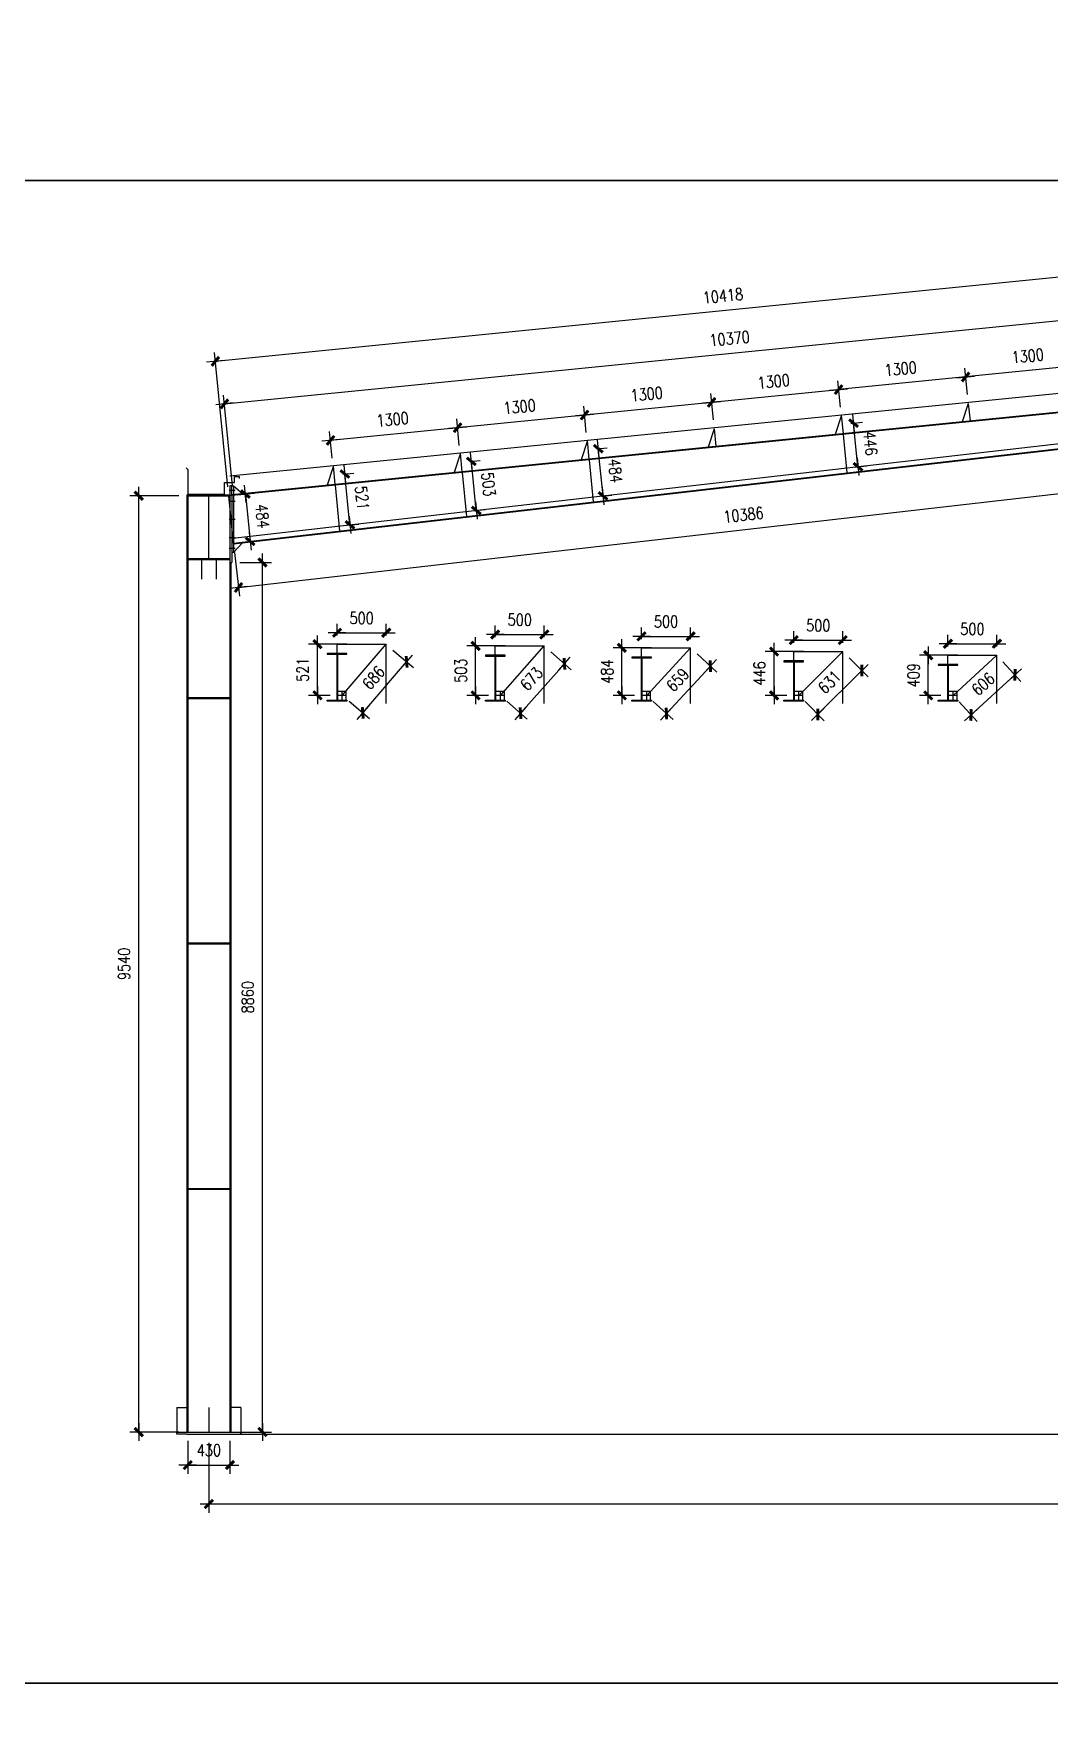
# Model space of a CAD drawing. Header units: millimetres. Extents: x 2287919 to 2522484, y -1845182 to -1736911.
# Drawn here: x 2340289 to 2350634, y -1814860 to -1797756 of the extents above; entities that cross this region are included whole.
import ezdxf

# ---------------------------------------------------------------- set-up
doc = ezdxf.new("R2010")
doc.units = ezdxf.units.MM
doc.header["$LTSCALE"] = 1000
doc.header["$PDMODE"] = 34
doc.styles.add('DIM_FONT', font='simplex.shx', dxfattribs={"width": 0.8, "bigfont": 'hztxt.shx'})
doc.dimstyles.new('WGH(1)', dxfattribs={"dimscale": 1.2, "dimtxt": 100, "dimasz": 0.5, "dimexe": 75, "dimexo": 75, "dimgap": 75, "dimtad": 1, "dimdec": 0, "dimzin": 0, "dimdsep": 46, "dimtxsty": 'DIM_FONT', "dimblk1": '_DIMX', "dimblk2": '_DIMX', "dimsah": 1, "dimcen": 0.09, "dimclrd": 3, "dimclre": 3, "dimclrt": 7, "dimadec": 0, "dimazin": 0, "dimtfac": 1, "dimtdec": 0, "dimtix": 1, "dimtmove": 2, "dimatfit": 3, "dimldrblk": '_DIMX', "dimfxl": 1, "dimtolj": 1, "dimtzin": 0, "dimarcsym": 0})

# ---------------------------------------------------------------- blocks, each defined once
blk = doc.blocks.new('_DIMX')
blk.add_line((-150, 0), (150, 0))
at = {"const_width": 50}
blk.add_lwpolyline([(-70, -70), (70, 70)], dxfattribs=at)
blk = doc.blocks.new('*D145')
at = {"color": 3, "lineweight": -2}
for p, q in [((2342074, -1812114), (2342074, -1812827)), ((2363024, -1812114), (2363024, -1812827)), ((2363023, -1812737), (2342075, -1812737))]:
    blk.add_line(p, q, dxfattribs=at)
at = {"layer": 'Defpoints', "color": 0}
for p in [(2342074, -1812024), (2363024, -1812024), (2342074, -1812737)]:
    blk.add_point(p, dxfattribs=at)
at = {"color": 3, "lineweight": -2, "xscale": 0.6, "yscale": 0.6, "zscale": 0.6, "rotation": 180}
blk.add_blockref('_DIMX', (2342074, -1812737), dxfattribs=at)
at = {"color": 3, "lineweight": -2, "xscale": 0.6, "yscale": 0.6, "zscale": 0.6}
blk.add_blockref('_DIMX', (2363024, -1812737), dxfattribs=at)
at = {"color": 7, "insert": (2352549, -1812587), "char_height": 120, "attachment_point": 5, "style": 'DIM_FONT'}
blk.add_mtext('\\A1;20950', dxfattribs=at)
blk = doc.blocks.new('*D147')
at = {"color": 3, "lineweight": -2}
for p, q in [((2351092, -1801305), (2351065, -1801035)), ((2349799, -1801434), (2349772, -1801165)), ((2351074, -1801125), (2349781, -1801254))]:
    blk.add_line(p, q, dxfattribs=at)
at = {"layer": 'Defpoints', "color": 0}
for p in [(2349781, -1801254), (2351101, -1801394), (2349808, -1801523)]:
    blk.add_point(p, dxfattribs=at)
at = {"color": 3, "lineweight": -2, "xscale": 0.6, "yscale": 0.6, "zscale": 0.6}
for p, rotation in [((2351074, -1801125), 5.703750064974962), ((2349781, -1801254), 185.7037500649749)]:
    blk.add_blockref('_DIMX', p, dxfattribs=dict(at, rotation=rotation))
at = {"color": 7, "insert": (2350413, -1801040), "char_height": 120, "attachment_point": 5, "rotation": 5.7038, "style": 'DIM_FONT'}
blk.add_mtext('\\A1;1300', dxfattribs=at)
blk = doc.blocks.new('*D148')
at = {"color": 3, "lineweight": -2}
for p, q in [((2348505, -1801563), (2348478, -1801294)), ((2349780, -1801254), (2348488, -1801383)), ((2349799, -1801434), (2349772, -1801165))]:
    blk.add_line(p, q, dxfattribs=at)
at = {"layer": 'Defpoints', "color": 0}
for p in [(2348487, -1801383), (2349808, -1801523), (2348514, -1801652)]:
    blk.add_point(p, dxfattribs=at)
at = {"color": 3, "lineweight": -2, "xscale": 0.6, "yscale": 0.6, "zscale": 0.6}
for p, rotation in [((2349781, -1801254), 5.703750064974962), ((2348487, -1801383), 185.7037500649749)]:
    blk.add_blockref('_DIMX', p, dxfattribs=dict(at, rotation=rotation))
at = {"color": 7, "insert": (2349119, -1801170), "char_height": 120, "attachment_point": 5, "rotation": 5.7038, "style": 'DIM_FONT'}
blk.add_mtext('\\A1;1300', dxfattribs=at)
blk = doc.blocks.new('*D149')
at = {"color": 3, "lineweight": -2}
for p, q in [((2348505, -1801563), (2348478, -1801294)), ((2347212, -1801692), (2347185, -1801423)), ((2348487, -1801384), (2347194, -1801513))]:
    blk.add_line(p, q, dxfattribs=at)
at = {"layer": 'Defpoints', "color": 0}
for p in [(2347194, -1801513), (2347221, -1801782), (2348514, -1801652)]:
    blk.add_point(p, dxfattribs=at)
at = {"color": 3, "lineweight": -2, "xscale": 0.6, "yscale": 0.6, "zscale": 0.6}
for p, rotation in [((2347194, -1801513), 185.7037500649749), ((2348487, -1801383), 5.703750064974962)]:
    blk.add_blockref('_DIMX', p, dxfattribs=dict(at, rotation=rotation))
at = {"color": 7, "insert": (2347826, -1801299), "char_height": 120, "attachment_point": 5, "rotation": 5.7038, "style": 'DIM_FONT'}
blk.add_mtext('\\A1;1300', dxfattribs=at)
blk = doc.blocks.new('*D150')
at = {"color": 3, "lineweight": -2}
for p, q in [((2347212, -1801692), (2347185, -1801423)), ((2345918, -1801821), (2345891, -1801552)), ((2347193, -1801513), (2345901, -1801642))]:
    blk.add_line(p, q, dxfattribs=at)
at = {"layer": 'Defpoints', "color": 0}
for p in [(2345900, -1801642), (2347221, -1801782), (2345927, -1801911)]:
    blk.add_point(p, dxfattribs=at)
at = {"color": 3, "lineweight": -2, "xscale": 0.6, "yscale": 0.6, "zscale": 0.6}
for p, rotation in [((2347194, -1801513), 5.703750064974962), ((2345900, -1801642), 185.7037500649749)]:
    blk.add_blockref('_DIMX', p, dxfattribs=dict(at, rotation=rotation))
at = {"color": 7, "insert": (2346532, -1801428), "char_height": 120, "attachment_point": 5, "rotation": 5.7038, "style": 'DIM_FONT'}
blk.add_mtext('\\A1;1300', dxfattribs=at)
blk = doc.blocks.new('*D151')
at = {"color": 3, "lineweight": -2}
for p, q in [((2345918, -1801821), (2345891, -1801552)), ((2344624, -1801951), (2344598, -1801681)), ((2345900, -1801642), (2344607, -1801771))]:
    blk.add_line(p, q, dxfattribs=at)
at = {"layer": 'Defpoints', "color": 0}
for p in [(2344607, -1801771), (2345927, -1801911), (2344633, -1802040)]:
    blk.add_point(p, dxfattribs=at)
at = {"color": 3, "lineweight": -2, "xscale": 0.6, "yscale": 0.6, "zscale": 0.6}
for p, rotation in [((2345900, -1801642), 5.703750064974962), ((2344607, -1801771), 185.7037500649749)]:
    blk.add_blockref('_DIMX', p, dxfattribs=dict(at, rotation=rotation))
at = {"color": 7, "insert": (2345238, -1801557), "char_height": 120, "attachment_point": 5, "rotation": 5.7038, "style": 'DIM_FONT'}
blk.add_mtext('\\A1;1300', dxfattribs=at)
blk = doc.blocks.new('*D152')
at = {"color": 3, "lineweight": -2}
for p, q in [((2344606, -1801771), (2343314, -1801900)), ((2344624, -1801951), (2344598, -1801681)), ((2343331, -1802080), (2343304, -1801811))]:
    blk.add_line(p, q, dxfattribs=at)
at = {"layer": 'Defpoints', "color": 0}
for p in [(2343313, -1801900), (2344633, -1802040), (2343340, -1802169)]:
    blk.add_point(p, dxfattribs=at)
at = {"color": 3, "lineweight": -2, "xscale": 0.6, "yscale": 0.6, "zscale": 0.6}
for p, rotation in [((2344607, -1801771), 5.703750064974962), ((2343313, -1801900), 185.7037500649749)]:
    blk.add_blockref('_DIMX', p, dxfattribs=dict(at, rotation=rotation))
at = {"color": 7, "insert": (2343945, -1801686), "char_height": 120, "attachment_point": 5, "rotation": 5.7038, "style": 'DIM_FONT'}
blk.add_mtext('\\A1;1300', dxfattribs=at)
blk = doc.blocks.new('*D254')
at = {"color": 1, "lineweight": -2}
for p, q in [((2342389, -1803144), (2342710, -1803144)), ((2342620, -1812004), (2342620, -1803145)), ((2342389, -1812004), (2342710, -1812004))]:
    blk.add_line(p, q, dxfattribs=at)
at = {"layer": 'Defpoints', "color": 0}
for p in [(2342299, -1803144), (2342620, -1803144), (2342299, -1812004)]:
    blk.add_point(p, dxfattribs=at)
at = {"color": 1, "lineweight": -2, "xscale": 0.6, "yscale": 0.6, "zscale": 0.6}
for p, rotation in [((2342620, -1803144), 90), ((2342620, -1812004), 270)]:
    blk.add_blockref('_DIMX', p, dxfattribs=dict(at, rotation=rotation))
at = {"color": 7, "insert": (2342470, -1807574), "char_height": 120, "attachment_point": 5, "rotation": 90, "style": 'DIM_FONT'}
blk.add_mtext('\\A1;8860', dxfattribs=at)
blk = doc.blocks.new('*D255')
at = {"color": 1, "lineweight": -2}
for p, q in [((2352506, -1800060), (2342141, -1801095)), ((2352635, -1801339), (2352498, -1799970)), ((2342268, -1802375), (2342131, -1801006))]:
    blk.add_line(p, q, dxfattribs=at)
at = {"layer": 'Defpoints', "color": 0}
for p in [(2342140, -1801095), (2352643, -1801429), (2342277, -1802464)]:
    blk.add_point(p, dxfattribs=at)
at = {"color": 1, "lineweight": -2, "xscale": 0.6, "yscale": 0.6, "zscale": 0.6}
for p, rotation in [((2352507, -1800060), 5.703750052851539), ((2342140, -1801095), 185.7037500528515)]:
    blk.add_blockref('_DIMX', p, dxfattribs=dict(at, rotation=rotation))
at = {"color": 7, "insert": (2347309, -1800428), "char_height": 120, "attachment_point": 5, "rotation": 5.7038, "style": 'DIM_FONT'}
blk.add_mtext('\\A1;10418', dxfattribs=at)
blk = doc.blocks.new('*D256')
at = {"color": 1, "lineweight": -2}
for p, q in [((2352635, -1801331), (2352542, -1800408)), ((2342233, -1801528), (2352551, -1800497)), ((2342316, -1802362), (2342224, -1801438))]:
    blk.add_line(p, q, dxfattribs=at)
at = {"layer": 'Defpoints', "color": 0}
for p in [(2352551, -1800497), (2352643, -1801421), (2342325, -1802452)]:
    blk.add_point(p, dxfattribs=at)
at = {"color": 1, "lineweight": -2, "xscale": 0.6, "yscale": 0.6, "zscale": 0.6}
for p, rotation in [((2352551, -1800497), 5.703750052841056), ((2342233, -1801528), 185.703750052841)]:
    blk.add_blockref('_DIMX', p, dxfattribs=dict(at, rotation=rotation))
at = {"color": 7, "insert": (2347377, -1800863), "char_height": 120, "attachment_point": 5, "rotation": 5.7038, "style": 'DIM_FONT'}
blk.add_mtext('\\A1;10370', dxfattribs=at)
blk = doc.blocks.new('*D257')
at = {"color": 1, "lineweight": -2}
for p, q in [((2352654, -1801862), (2352705, -1802307)), ((2342377, -1803399), (2352694, -1802218)), ((2342335, -1803043), (2342386, -1803488))]:
    blk.add_line(p, q, dxfattribs=at)
at = {"layer": 'Defpoints', "color": 0}
for p in [(2352643, -1801773), (2352694, -1802218), (2342325, -1802954)]:
    blk.add_point(p, dxfattribs=at)
at = {"color": 1, "lineweight": -2, "xscale": 0.6, "yscale": 0.6, "zscale": 0.6}
for p, rotation in [((2352694, -1802218), 6.531281720884566), ((2342376, -1803399), 186.5312817208846)]:
    blk.add_blockref('_DIMX', p, dxfattribs=dict(at, rotation=rotation))
at = {"color": 7, "insert": (2347518, -1802659), "char_height": 120, "attachment_point": 5, "rotation": 6.5313, "style": 'DIM_FONT'}
blk.add_mtext('\\A1;10386', dxfattribs=at)
blk = doc.blocks.new('*D300')
at = {"color": 1, "lineweight": -2}
for p, q in [((2342366, -1802455), (2342536, -1802439)), ((2342446, -1802448), (2342494, -1802928)), ((2342415, -1802937), (2342584, -1802920))]:
    blk.add_line(p, q, dxfattribs=at)
at = {"layer": 'Defpoints', "color": 0}
for p in [(2342277, -1802464), (2342325, -1802946), (2342494, -1802929)]:
    blk.add_point(p, dxfattribs=at)
at = {"color": 1, "lineweight": -2, "xscale": 0.6, "yscale": 0.6, "zscale": 0.6}
for p, rotation in [((2342446, -1802447), 95.70375005285285), ((2342494, -1802929), 275.7037500528529)]:
    blk.add_blockref('_DIMX', p, dxfattribs=dict(at, rotation=rotation))
at = {"color": 7, "insert": (2342620, -1802673), "char_height": 120, "attachment_point": 5, "rotation": 275.7038, "style": 'DIM_FONT'}
blk.add_mtext('\\A1;484', dxfattribs=at)
blk = doc.blocks.new('*D316')
at = {"color": 1, "lineweight": -2}
for p, q in [((2341859, -1812094), (2341859, -1812430)), ((2342289, -1812094), (2342289, -1812430)), ((2341860, -1812340), (2342288, -1812340))]:
    blk.add_line(p, q, dxfattribs=at)
at = {"layer": 'Defpoints', "color": 0}
for p in [(2341859, -1812004), (2342289, -1812004), (2342289, -1812340)]:
    blk.add_point(p, dxfattribs=at)
at = {"color": 1, "lineweight": -2, "xscale": 0.6, "yscale": 0.6, "zscale": 0.6, "rotation": 180}
blk.add_blockref('_DIMX', (2341859, -1812340), dxfattribs=at)
at = {"color": 1, "lineweight": -2, "xscale": 0.6, "yscale": 0.6, "zscale": 0.6}
blk.add_blockref('_DIMX', (2342289, -1812340), dxfattribs=at)
at = {"color": 7, "insert": (2342074, -1812190), "char_height": 120, "attachment_point": 5, "style": 'DIM_FONT'}
blk.add_mtext('\\A1;430', dxfattribs=at)
blk = doc.blocks.new('*D489')
at = {"color": 3, "lineweight": -2}
for p, q in [((2343438, -1802245), (2343549, -1802234)), ((2343511, -1802761), (2343459, -1802243)), ((2343490, -1802764), (2343601, -1802753))]:
    blk.add_line(p, q, dxfattribs=at)
at = {"layer": 'Defpoints', "color": 0}
for p in [(2343348, -1802254), (2343459, -1802243), (2343400, -1802773)]:
    blk.add_point(p, dxfattribs=at)
at = {"color": 3, "lineweight": -2, "xscale": 0.6, "yscale": 0.6, "zscale": 0.6}
for p, rotation in [((2343459, -1802243), 95.70375005266965), ((2343511, -1802761), 275.7037500526696)]:
    blk.add_blockref('_DIMX', p, dxfattribs=dict(at, rotation=rotation))
at = {"color": 7, "insert": (2343634, -1802487), "char_height": 120, "attachment_point": 5, "rotation": 275.7038, "style": 'DIM_FONT'}
blk.add_mtext('\\A1;521', dxfattribs=at)
blk = doc.blocks.new('*D490')
at = {"color": 3, "lineweight": -2}
for p, q in [((2344731, -1802116), (2344837, -1802105)), ((2344797, -1802614), (2344747, -1802115)), ((2344781, -1802616), (2344887, -1802605))]:
    blk.add_line(p, q, dxfattribs=at)
at = {"layer": 'Defpoints', "color": 0}
for p in [(2344642, -1802125), (2344747, -1802114), (2344692, -1802625)]:
    blk.add_point(p, dxfattribs=at)
at = {"color": 3, "lineweight": -2, "xscale": 0.6, "yscale": 0.6, "zscale": 0.6}
for p, rotation in [((2344747, -1802114), 95.70375005308394), ((2344797, -1802614), 275.7037500530839)]:
    blk.add_blockref('_DIMX', p, dxfattribs=dict(at, rotation=rotation))
at = {"color": 7, "insert": (2344922, -1802349), "char_height": 120, "attachment_point": 5, "rotation": 275.7038, "style": 'DIM_FONT'}
blk.add_mtext('\\A1;503', dxfattribs=at)
blk = doc.blocks.new('*D491')
at = {"color": 3, "lineweight": -2}
for p, q in [((2346025, -1801987), (2346129, -1801976)), ((2346088, -1802466), (2346040, -1801986)), ((2346073, -1802468), (2346177, -1802457))]:
    blk.add_line(p, q, dxfattribs=at)
at = {"layer": 'Defpoints', "color": 0}
for p in [(2345935, -1801995), (2346040, -1801985), (2345984, -1802477)]:
    blk.add_point(p, dxfattribs=at)
at = {"color": 3, "lineweight": -2, "xscale": 0.6, "yscale": 0.6, "zscale": 0.6}
for p, rotation in [((2346040, -1801985), 95.70375005291575), ((2346088, -1802466), 275.7037500529157)]:
    blk.add_blockref('_DIMX', p, dxfattribs=dict(at, rotation=rotation))
at = {"color": 7, "insert": (2346213, -1802211), "char_height": 120, "attachment_point": 5, "rotation": 275.7038, "style": 'DIM_FONT'}
blk.add_mtext('\\A1;484', dxfattribs=at)
blk = doc.blocks.new('*D492')
at = {"color": 3, "lineweight": -2}
for p, q in [((2348612, -1801728), (2348729, -1801716)), ((2348684, -1802169), (2348640, -1801726)), ((2348656, -1802172), (2348773, -1802160))]:
    blk.add_line(p, q, dxfattribs=at)
at = {"layer": 'Defpoints', "color": 0}
for p in [(2348523, -1801737), (2348640, -1801725), (2348567, -1802181)]:
    blk.add_point(p, dxfattribs=at)
at = {"color": 3, "lineweight": -2, "xscale": 0.6, "yscale": 0.6, "zscale": 0.6}
for p, rotation in [((2348640, -1801725), 95.70375005290272), ((2348684, -1802169), 275.7037500529027)]:
    blk.add_blockref('_DIMX', p, dxfattribs=dict(at, rotation=rotation))
at = {"color": 7, "insert": (2348811, -1801932), "char_height": 120, "attachment_point": 5, "rotation": 275.7038, "style": 'DIM_FONT'}
blk.add_mtext('\\A1;446', dxfattribs=at)
blk = doc.blocks.new('*D520')
at = {"color": 1, "lineweight": -2}
for p, q in [((2341769, -1802464), (2341270, -1802464)), ((2341360, -1812004), (2341360, -1802465)), ((2341769, -1812004), (2341270, -1812004))]:
    blk.add_line(p, q, dxfattribs=at)
at = {"layer": 'Defpoints', "color": 0}
for p in [(2341360, -1802464), (2341859, -1802464), (2341859, -1812004)]:
    blk.add_point(p, dxfattribs=at)
at = {"color": 1, "lineweight": -2, "xscale": 0.6, "yscale": 0.6, "zscale": 0.6}
for p, rotation in [((2341360, -1802464), 90), ((2341360, -1812004), 270)]:
    blk.add_blockref('_DIMX', p, dxfattribs=dict(at, rotation=rotation))
at = {"color": 7, "insert": (2341210, -1807234), "char_height": 120, "attachment_point": 5, "rotation": 90, "style": 'DIM_FONT'}
blk.add_mtext('\\A1;9540', dxfattribs=at)
blk = doc.blocks.new('*D1624')
at = {"color": 3, "lineweight": -2}
for p, q in [((2343380, -1803887), (2343380, -1803770)), ((2343380.6, -1803860), (2343879.4, -1803860)), ((2343880, -1803887), (2343880, -1803770))]:
    blk.add_line(p, q, dxfattribs=at)
at = {"layer": 'Defpoints', "color": 0}
for p in [(2343880, -1803860), (2343380, -1803977), (2343880, -1803977)]:
    blk.add_point(p, dxfattribs=at)
at = {"color": 3, "lineweight": -2, "xscale": 0.6, "yscale": 0.6, "zscale": 0.6, "rotation": 180}
blk.add_blockref('_DIMX', (2343380, -1803860), dxfattribs=at)
at = {"color": 3, "lineweight": -2, "xscale": 0.6, "yscale": 0.6, "zscale": 0.6}
blk.add_blockref('_DIMX', (2343880, -1803860), dxfattribs=at)
at = {"color": 7, "insert": (2343630, -1803710), "char_height": 120, "attachment_point": 5, "style": 'DIM_FONT'}
blk.add_mtext('\\A1;500', dxfattribs=at)
blk = doc.blocks.new('*D1625')
at = {"color": 3, "lineweight": -2}
for p, q in [((2343310, -1803977), (2343090, -1803977)), ((2343180, -1804497.4), (2343180, -1803977.6)), ((2343310, -1804498), (2343090, -1804498))]:
    blk.add_line(p, q, dxfattribs=at)
at = {"layer": 'Defpoints', "color": 0}
for p in [(2343180, -1803977), (2343400, -1803977), (2343400, -1804498)]:
    blk.add_point(p, dxfattribs=at)
at = {"color": 3, "lineweight": -2, "xscale": 0.6, "yscale": 0.6, "zscale": 0.6}
for p, rotation in [((2343180, -1803977), 90), ((2343180, -1804498), 270)]:
    blk.add_blockref('_DIMX', p, dxfattribs=dict(at, rotation=rotation))
at = {"color": 7, "insert": (2343030, -1804237.5), "char_height": 120, "attachment_point": 5, "rotation": 90, "style": 'DIM_FONT'}
blk.add_mtext('\\A1;521', dxfattribs=at)
blk = doc.blocks.new('*D1626')
at = {"color": 3, "lineweight": -2}
for p, q in [((2343642, -1804676), (2344088, -1804156)), ((2343948, -1804036), (2344157, -1804214)), ((2343501, -1804557), (2343710, -1804735))]:
    blk.add_line(p, q, dxfattribs=at)
at = {"layer": 'Defpoints', "color": 0}
for p in [(2343880, -1803977), (2344088, -1804156), (2343433, -1804498)]:
    blk.add_point(p, dxfattribs=at)
at = {"color": 3, "lineweight": -2, "xscale": 0.6, "yscale": 0.6, "zscale": 0.6}
for p, rotation in [((2344088, -1804156), 49.37154666868399), ((2343641, -1804677), 229.371546668684)]:
    blk.add_blockref('_DIMX', p, dxfattribs=dict(at, rotation=rotation))
at = {"color": 7, "insert": (2343751, -1804319), "char_height": 120, "attachment_point": 5, "rotation": 49.3715, "style": 'DIM_FONT'}
blk.add_mtext('\\A1;686', dxfattribs=at)
blk = doc.blocks.new('*D1627')
at = {"color": 3, "lineweight": -2}
for p, q in [((2344990, -1803905), (2344990, -1803788)), ((2345490, -1803905), (2345490, -1803788)), ((2344990.6, -1803878), (2345489.4, -1803878))]:
    blk.add_line(p, q, dxfattribs=at)
at = {"layer": 'Defpoints', "color": 0}
for p in [(2344990, -1803995), (2345490, -1803878), (2345490, -1803995)]:
    blk.add_point(p, dxfattribs=at)
at = {"color": 3, "lineweight": -2, "xscale": 0.6, "yscale": 0.6, "zscale": 0.6, "rotation": 180}
blk.add_blockref('_DIMX', (2344990, -1803878), dxfattribs=at)
at = {"color": 3, "lineweight": -2, "xscale": 0.6, "yscale": 0.6, "zscale": 0.6}
blk.add_blockref('_DIMX', (2345490, -1803878), dxfattribs=at)
at = {"color": 7, "insert": (2345240, -1803728), "char_height": 120, "attachment_point": 5, "style": 'DIM_FONT'}
blk.add_mtext('\\A1;500', dxfattribs=at)
blk = doc.blocks.new('*D1628')
at = {"color": 3, "lineweight": -2}
for p, q in [((2344920, -1803995), (2344700, -1803995)), ((2344790, -1804497.4), (2344790, -1803995.6)), ((2344920, -1804498), (2344700, -1804498))]:
    blk.add_line(p, q, dxfattribs=at)
at = {"layer": 'Defpoints', "color": 0}
for p in [(2344790, -1803995), (2345010, -1803995), (2345010, -1804498)]:
    blk.add_point(p, dxfattribs=at)
at = {"color": 3, "lineweight": -2, "xscale": 0.6, "yscale": 0.6, "zscale": 0.6}
for p, rotation in [((2344790, -1803995), 90), ((2344790, -1804498), 270)]:
    blk.add_blockref('_DIMX', p, dxfattribs=dict(at, rotation=rotation))
at = {"color": 7, "insert": (2344640, -1804246.5), "char_height": 120, "attachment_point": 5, "rotation": 90, "style": 'DIM_FONT'}
blk.add_mtext('\\A1;503', dxfattribs=at)
blk = doc.blocks.new('*D1629')
at = {"color": 3, "lineweight": -2}
for p, q in [((2345248, -1804680), (2345695, -1804178)), ((2345557, -1804055), (2345762, -1804237)), ((2345110, -1804558), (2345315, -1804740))]:
    blk.add_line(p, q, dxfattribs=at)
at = {"layer": 'Defpoints', "color": 0}
for p in [(2345490, -1803995), (2345695, -1804177), (2345043, -1804498)]:
    blk.add_point(p, dxfattribs=at)
at = {"color": 3, "lineweight": -2, "xscale": 0.6, "yscale": 0.6, "zscale": 0.6}
for p, rotation in [((2345695, -1804177), 48.3735315975557), ((2345248, -1804680), 228.3735315975557)]:
    blk.add_blockref('_DIMX', p, dxfattribs=dict(at, rotation=rotation))
at = {"color": 7, "insert": (2345359, -1804329), "char_height": 120, "attachment_point": 5, "rotation": 48.3735, "style": 'DIM_FONT'}
blk.add_mtext('\\A1;673', dxfattribs=at)
blk = doc.blocks.new('*D1630')
at = {"color": 3, "lineweight": -2}
for p, q in [((2346480, -1803924), (2346480, -1803807)), ((2346980, -1803924), (2346980, -1803807)), ((2346480.6, -1803897), (2346979.4, -1803897))]:
    blk.add_line(p, q, dxfattribs=at)
at = {"layer": 'Defpoints', "color": 0}
for p in [(2346480, -1804014), (2346980, -1803897), (2346980, -1804014)]:
    blk.add_point(p, dxfattribs=at)
at = {"color": 3, "lineweight": -2, "xscale": 0.6, "yscale": 0.6, "zscale": 0.6, "rotation": 180}
blk.add_blockref('_DIMX', (2346480, -1803897), dxfattribs=at)
at = {"color": 3, "lineweight": -2, "xscale": 0.6, "yscale": 0.6, "zscale": 0.6}
blk.add_blockref('_DIMX', (2346980, -1803897), dxfattribs=at)
at = {"color": 7, "insert": (2346730, -1803747), "char_height": 120, "attachment_point": 5, "style": 'DIM_FONT'}
blk.add_mtext('\\A1;500', dxfattribs=at)
blk = doc.blocks.new('*D1631')
at = {"color": 3, "lineweight": -2}
for p, q in [((2346410, -1804014), (2346190, -1804014)), ((2346280, -1804497.4), (2346280, -1804014.6)), ((2346410, -1804498), (2346190, -1804498))]:
    blk.add_line(p, q, dxfattribs=at)
at = {"layer": 'Defpoints', "color": 0}
for p in [(2346280, -1804014), (2346500, -1804014), (2346500, -1804498)]:
    blk.add_point(p, dxfattribs=at)
at = {"color": 3, "lineweight": -2, "xscale": 0.6, "yscale": 0.6, "zscale": 0.6}
for p, rotation in [((2346280, -1804014), 90), ((2346280, -1804498), 270)]:
    blk.add_blockref('_DIMX', p, dxfattribs=dict(at, rotation=rotation))
at = {"color": 7, "insert": (2346130, -1804256), "char_height": 120, "attachment_point": 5, "rotation": 90, "style": 'DIM_FONT'}
blk.add_mtext('\\A1;484', dxfattribs=at)
blk = doc.blocks.new('*D1632')
at = {"color": 3, "lineweight": -2}
for p, q in [((2346735, -1804684), (2347181, -1804200)), ((2347046, -1804075), (2347248, -1804261)), ((2346599, -1804559), (2346801, -1804745))]:
    blk.add_line(p, q, dxfattribs=at)
at = {"layer": 'Defpoints', "color": 0}
for p in [(2346980, -1804014), (2347181, -1804200), (2346533, -1804498)]:
    blk.add_point(p, dxfattribs=at)
at = {"color": 3, "lineweight": -2, "xscale": 0.6, "yscale": 0.6, "zscale": 0.6}
for p, rotation in [((2347181, -1804200), 47.27586335983622), ((2346734, -1804684), 227.2758633598362)]:
    blk.add_blockref('_DIMX', p, dxfattribs=dict(at, rotation=rotation))
at = {"color": 7, "insert": (2346848, -1804340), "char_height": 120, "attachment_point": 5, "rotation": 47.2759, "style": 'DIM_FONT'}
blk.add_mtext('\\A1;659', dxfattribs=at)
blk = doc.blocks.new('*D1633')
at = {"color": 3, "lineweight": -2}
for p, q in [((2348030, -1803962), (2348030, -1803845)), ((2348530, -1803962), (2348530, -1803845)), ((2348030.6, -1803935), (2348529.4, -1803935))]:
    blk.add_line(p, q, dxfattribs=at)
at = {"layer": 'Defpoints', "color": 0}
for p in [(2348530, -1803935), (2348030, -1804052), (2348530, -1804052)]:
    blk.add_point(p, dxfattribs=at)
at = {"color": 3, "lineweight": -2, "xscale": 0.6, "yscale": 0.6, "zscale": 0.6, "rotation": 180}
blk.add_blockref('_DIMX', (2348030, -1803935), dxfattribs=at)
at = {"color": 3, "lineweight": -2, "xscale": 0.6, "yscale": 0.6, "zscale": 0.6}
blk.add_blockref('_DIMX', (2348530, -1803935), dxfattribs=at)
at = {"color": 7, "insert": (2348280, -1803785), "char_height": 120, "attachment_point": 5, "style": 'DIM_FONT'}
blk.add_mtext('\\A1;500', dxfattribs=at)
blk = doc.blocks.new('*D1634')
at = {"color": 3, "lineweight": -2}
for p, q in [((2347960, -1804052), (2347740, -1804052)), ((2347830, -1804497.4), (2347830, -1804052.6)), ((2347960, -1804498), (2347740, -1804498))]:
    blk.add_line(p, q, dxfattribs=at)
at = {"layer": 'Defpoints', "color": 0}
for p in [(2347830, -1804052), (2348050, -1804052), (2348050, -1804498)]:
    blk.add_point(p, dxfattribs=at)
at = {"color": 3, "lineweight": -2, "xscale": 0.6, "yscale": 0.6, "zscale": 0.6}
for p, rotation in [((2347830, -1804052), 90), ((2347830, -1804498), 270)]:
    blk.add_blockref('_DIMX', p, dxfattribs=dict(at, rotation=rotation))
at = {"color": 7, "insert": (2347680, -1804275), "char_height": 120, "attachment_point": 5, "rotation": 90, "style": 'DIM_FONT'}
blk.add_mtext('\\A1;446', dxfattribs=at)
blk = doc.blocks.new('*D1635')
at = {"color": 3, "lineweight": -2}
for p, q in [((2348594, -1804116), (2348787, -1804310)), ((2348277, -1804691), (2348723, -1804246)), ((2348147, -1804562), (2348340, -1804756))]:
    blk.add_line(p, q, dxfattribs=at)
at = {"layer": 'Defpoints', "color": 0}
for p in [(2348530, -1804052), (2348723, -1804246), (2348083, -1804498)]:
    blk.add_point(p, dxfattribs=at)
at = {"color": 3, "lineweight": -2, "xscale": 0.6, "yscale": 0.6, "zscale": 0.6}
for p, rotation in [((2348723, -1804246), 44.93583901952577), ((2348276, -1804692), 224.9358390195258)]:
    blk.add_blockref('_DIMX', p, dxfattribs=dict(at, rotation=rotation))
at = {"color": 7, "insert": (2348394, -1804363), "char_height": 120, "attachment_point": 5, "rotation": 44.9358, "style": 'DIM_FONT'}
blk.add_mtext('\\A1;631', dxfattribs=at)
blk = doc.blocks.new('*D1636')
at = {"color": 3, "lineweight": -2}
for p, q in [((2349600, -1803999), (2349600, -1803882)), ((2349600.6, -1803972), (2350099.4, -1803972)), ((2350100, -1803999), (2350100, -1803882))]:
    blk.add_line(p, q, dxfattribs=at)
at = {"layer": 'Defpoints', "color": 0}
for p in [(2350100, -1803972), (2349600, -1804089), (2350100, -1804089)]:
    blk.add_point(p, dxfattribs=at)
at = {"color": 3, "lineweight": -2, "xscale": 0.6, "yscale": 0.6, "zscale": 0.6, "rotation": 180}
blk.add_blockref('_DIMX', (2349600, -1803972), dxfattribs=at)
at = {"color": 3, "lineweight": -2, "xscale": 0.6, "yscale": 0.6, "zscale": 0.6}
blk.add_blockref('_DIMX', (2350100, -1803972), dxfattribs=at)
at = {"color": 7, "insert": (2349850, -1803822), "char_height": 120, "attachment_point": 5, "style": 'DIM_FONT'}
blk.add_mtext('\\A1;500', dxfattribs=at)
blk = doc.blocks.new('*D1637')
at = {"color": 3, "lineweight": -2}
for p, q in [((2349530, -1804089), (2349310, -1804089)), ((2349400, -1804088.4), (2349400, -1804087.8)), ((2349400, -1804498), (2349400, -1804089)), ((2349530, -1804498), (2349310, -1804498)), ((2349400, -1804498.6), (2349400, -1804499.2))]:
    blk.add_line(p, q, dxfattribs=at)
at = {"layer": 'Defpoints', "color": 0}
for p in [(2349400, -1804089), (2349620, -1804089), (2349620, -1804498)]:
    blk.add_point(p, dxfattribs=at)
at = {"color": 3, "lineweight": -2, "xscale": 0.6, "yscale": 0.6, "zscale": 0.6}
for p, rotation in [((2349400, -1804089), 270), ((2349400, -1804498), 90)]:
    blk.add_blockref('_DIMX', p, dxfattribs=dict(at, rotation=rotation))
at = {"color": 7, "insert": (2349250, -1804293.5), "char_height": 120, "attachment_point": 5, "rotation": 90, "style": 'DIM_FONT'}
blk.add_mtext('\\A1;409', dxfattribs=at)
blk = doc.blocks.new('*D1638')
at = {"color": 3, "lineweight": -2}
for p, q in [((2350161, -1804155), (2350344, -1804356)), ((2349837, -1804698), (2350283, -1804290)), ((2349714, -1804564), (2349897, -1804765))]:
    blk.add_line(p, q, dxfattribs=at)
at = {"layer": 'Defpoints', "color": 0}
for p in [(2350100, -1804089), (2350283, -1804289), (2349653, -1804498)]:
    blk.add_point(p, dxfattribs=at)
at = {"color": 3, "lineweight": -2, "xscale": 0.6, "yscale": 0.6, "zscale": 0.6}
for p, rotation in [((2350283, -1804289), 42.45816462109175), ((2349836, -1804698), 222.4581646210918)]:
    blk.add_blockref('_DIMX', p, dxfattribs=dict(at, rotation=rotation))
at = {"color": 7, "insert": (2349959, -1804383), "char_height": 120, "attachment_point": 5, "rotation": 42.4582, "style": 'DIM_FONT'}
blk.add_mtext('\\A1;606', dxfattribs=at)

msp = doc.modelspace()

# ---------------------------------------------------------------- linework, layer by layer
for p, q in [((2352642.6, -1801230.1), (2342288.1, -1802264.3)), ((2352662.3, -1801427.1), (2342276.9, -1802464.4)), ((2352661.5, -1801419.2), (2342307, -1802453.4)), ((2349807.7, -1801523.3), (2349746, -1801710.4)), ((2349807.7, -1801523.3), (2349825.6, -1801702.4)), ((2342319.3, -1802896.3), (2352670.9, -1801711.2)), ((2342325, -1802946), (2352676.6, -1801760.9)), ((2342325, -1802954.1), (2352661.5, -1801770.6)), ((2347220.6, -1801781.7), (2347158.9, -1801968.8)), ((2347220.6, -1801781.7), (2347238.5, -1801960.8)), ((2348514.1, -1801652.5), (2348452.4, -1801839.6)), ((2348513.1, -1801642.5), (2348532, -1801831.6)), ((2345927, -1801910.9), (2345865.3, -1802098)), ((2345926, -1801900.9), (2345944.9, -1802090)), ((2348532.8, -1801839.6), (2348571.9, -1802230.8)), ((2344633.4, -1802040.1), (2344571.7, -1802227.2)), ((2344632.5, -1802030.1), (2344651.3, -1802219.2)), ((2345945.7, -1802098), (2345988.5, -1802526.6)), ((2343339.9, -1802169.3), (2343278.2, -1802356.4)), ((2343338.9, -1802159.3), (2343357.8, -1802348.4)), ((2344652.1, -1802227.2), (2344696.8, -1802674.5)), ((2341849, -1802454.2), (2341849, -1812004.2)), ((2341849, -1802454.2), (2342289, -1802454.2)), ((2341849, -1802464.2), (2342289, -1802464.2)), ((2341859, -1802464.2), (2341859, -1812004.2)), ((2342074, -1803104.2), (2342074, -1802464.2)), ((2342289, -1802464.2), (2342289, -1812004.2)), ((2342325, -1802364.2), (2342415, -1802442.6)), ((2343358.6, -1802356.4), (2343405.1, -1802822.3)), ((2342325, -1803044.2), (2342415, -1802943.7)), ((2341859, -1803104.2), (2342289, -1803104.2)), ((2341859, -1803114.2), (2342289, -1803114.2)), ((2341999, -1803114.2), (2341999, -1803314.2)), ((2342149, -1803114.2), (2342149, -1803314.2)), ((2342299, -1803144.2), (2342299, -1812004.2)), ((2343480, -1803977), (2343280, -1803977)), ((2343380, -1803977), (2343880, -1803977)), ((2343433, -1804498), (2343880, -1803977)), ((2345090, -1803995), (2344890, -1803995)), ((2344990, -1803995), (2345490, -1803995)), ((2345043, -1804498), (2345490, -1803995)), ((2346580, -1804014), (2346380, -1804014)), ((2346480, -1804014), (2346980, -1804014)), ((2346533, -1804498), (2346980, -1804014)), ((2348130, -1804052), (2347930, -1804052)), ((2348030, -1804052), (2348530, -1804052)), ((2348083, -1804498), (2348530, -1804052)), ((2349700, -1804089), (2349500, -1804089)), ((2349600, -1804089), (2350100, -1804089)), ((2349653, -1804498), (2350100, -1804089)), ((2342299, -1804524.2), (2341849, -1804524.2)), ((2342299, -1804532.2), (2341849, -1804532.2)), ((2343473, -1804458), (2343380, -1804458)), ((2343473, -1804498), (2343380, -1804498)), ((2343433, -1804548), (2343433, -1804458)), ((2343473, -1804548), (2343473, -1804458)), ((2345083, -1804458), (2344990, -1804458)), ((2345083, -1804498), (2344990, -1804498)), ((2345043, -1804548), (2345043, -1804458)), ((2345083, -1804548), (2345083, -1804458)), ((2346573, -1804458), (2346480, -1804458)), ((2346573, -1804498), (2346480, -1804498)), ((2346533, -1804548), (2346533, -1804458)), ((2346573, -1804548), (2346573, -1804458)), ((2348123, -1804458), (2348030, -1804458)), ((2348123, -1804498), (2348030, -1804498)), ((2348083, -1804548), (2348083, -1804458)), ((2348123, -1804548), (2348123, -1804458)), ((2349693, -1804458), (2349600, -1804458)), ((2349693, -1804498), (2349600, -1804498)), ((2349653, -1804548), (2349653, -1804458)), ((2349693, -1804548), (2349693, -1804458)), ((2342299, -1807024.2), (2341849, -1807024.2)), ((2342299, -1807032.2), (2341849, -1807032.2)), ((2342299, -1809524.2), (2341849, -1809524.2)), ((2342299, -1809532.2), (2341849, -1809532.2)), ((2341749, -1811754.2), (2341849, -1811754.2)), ((2341749, -1811754.2), (2341749, -1812004.2)), ((2342074, -1811754.2), (2342074, -1812004.2)), ((2342074, -1811754.2), (2342074, -1812004.2)), ((2342399, -1811754.2), (2342299, -1811754.2)), ((2342399, -1811754.2), (2342399, -1812004.2)), ((2341749, -1812024.2), (2341749, -1812004.2)), ((2341749, -1812004.2), (2342399, -1812004.2)), ((2341849, -1812024.2), (2341749, -1812024.2)), ((2341849, -1812024.2), (2363024, -1812024.2)), ((2342299, -1812024.2), (2342399, -1812024.2)), ((2342399, -1812004.2), (2342399, -1812024.2)), ((2342399, -1812024.2), (2342399, -1812004.2))]:
    msp.add_line(p, q)
at = {"color": 6}
for p, q in [((2341864, -1802199.2), (2341841.7, -1802179)), ((2341864, -1802449.2), (2341864, -1802199.2)), ((2342334, -1802329.2), (2342334, -1802269.2)), ((2342334, -1802269.2), (2342384, -1802269.2)), ((2342384, -1802269.2), (2342384, -1802289.2)), ((2341864, -1802449.2), (2342234, -1802449.2)), ((2342234, -1802449.2), (2342234, -1802329.2)), ((2342234, -1802329.2), (2342334, -1802329.2))]:
    msp.add_line(p, q, dxfattribs=at)
at = {"color": 1}
for p, q in [((2342325, -1802946), (2342276.9, -1802464.4)), ((2343380, -1804080), (2343380, -1803977)), ((2343880, -1804580), (2343880, -1803977)), ((2344990, -1804098), (2344990, -1803995)), ((2345490, -1804580), (2345490, -1803995)), ((2346480, -1804117), (2346480, -1804014)), ((2346980, -1804580), (2346980, -1804014)), ((2343380, -1804080), (2343380, -1804548)), ((2344990, -1804098), (2344990, -1804548)), ((2346480, -1804117), (2346480, -1804548)), ((2348030, -1804155), (2348030, -1804052)), ((2348030, -1804155), (2348030, -1804548)), ((2348530, -1804580), (2348530, -1804052)), ((2349600, -1804192), (2349600, -1804089)), ((2349600, -1804192), (2349600, -1804548)), ((2350100, -1804580), (2350100, -1804089))]:
    msp.add_line(p, q, dxfattribs=at)
at = {"color": 2}
for p, q in [((2342280, -1802409.2), (2342340.8, -1802409.2)), ((2342307, -1802364.2), (2342289, -1802364.2)), ((2342289, -1802364.2), (2342289, -1803144.2)), ((2342307, -1802464.2), (2342307, -1802364.2)), ((2342307, -1802464.2), (2342307, -1802364.2)), ((2342307, -1802364.2), (2342325, -1802364.2)), ((2342307, -1802464.2), (2342307, -1803144.2)), ((2342307, -1802464.2), (2342307, -1803044.2)), ((2342325, -1802364.2), (2342325, -1803044.2)), ((2342280, -1802519.2), (2342340.8, -1802519.2)), ((2342280, -1802704.2), (2342340.8, -1802704.2)), ((2342280, -1802889.2), (2342340.8, -1802889.2)), ((2342280, -1802999.2), (2342340.8, -1802999.2)), ((2342289, -1803144.2), (2342307, -1803144.2)), ((2342325, -1803044.2), (2342307, -1803044.2))]:
    msp.add_line(p, q, dxfattribs=at)
at = {"color": 4}
for p, q in [((2343480, -1804072), (2343280, -1804072)), ((2343280, -1804072), (2343280, -1804080)), ((2343280, -1804080), (2343380, -1804080)), ((2343377, -1804080), (2343377, -1804548)), ((2343380, -1804080), (2343480, -1804080)), ((2343383, -1804080), (2343383, -1804548)), ((2343480, -1804080), (2343480, -1804072)), ((2345090, -1804090), (2344890, -1804090)), ((2344890, -1804090), (2344890, -1804098)), ((2344890, -1804098), (2344990, -1804098)), ((2344987, -1804098), (2344987, -1804548)), ((2344990, -1804098), (2345090, -1804098)), ((2344993, -1804098), (2344993, -1804548)), ((2345090, -1804098), (2345090, -1804090)), ((2346580, -1804109), (2346380, -1804109)), ((2346380, -1804109), (2346380, -1804117)), ((2346380, -1804117), (2346480, -1804117)), ((2346477, -1804117), (2346477, -1804548)), ((2346480, -1804117), (2346580, -1804117)), ((2346483, -1804117), (2346483, -1804548)), ((2346580, -1804117), (2346580, -1804109)), ((2348130, -1804147), (2347930, -1804147)), ((2347930, -1804147), (2347930, -1804155)), ((2347930, -1804155), (2348030, -1804155)), ((2348027, -1804155), (2348027, -1804548)), ((2348030, -1804155), (2348130, -1804155)), ((2348033, -1804155), (2348033, -1804548)), ((2348130, -1804155), (2348130, -1804147)), ((2349700, -1804184), (2349500, -1804184)), ((2349500, -1804184), (2349500, -1804192)), ((2349500, -1804192), (2349600, -1804192)), ((2349597, -1804192), (2349597, -1804548)), ((2349600, -1804192), (2349700, -1804192)), ((2349603, -1804192), (2349603, -1804548)), ((2349700, -1804192), (2349700, -1804184)), ((2343280, -1804556), (2343280, -1804548)), ((2343280, -1804548), (2343380, -1804548)), ((2343480, -1804556), (2343280, -1804556)), ((2343380, -1804548), (2343480, -1804548)), ((2343383, -1804548), (2343473, -1804548)), ((2343480, -1804548), (2343480, -1804556)), ((2344890, -1804556), (2344890, -1804548)), ((2344890, -1804548), (2344990, -1804548)), ((2345090, -1804556), (2344890, -1804556)), ((2344990, -1804548), (2345090, -1804548)), ((2344993, -1804548), (2345083, -1804548)), ((2345090, -1804548), (2345090, -1804556)), ((2346380, -1804556), (2346380, -1804548)), ((2346380, -1804548), (2346480, -1804548)), ((2346580, -1804556), (2346380, -1804556)), ((2346480, -1804548), (2346580, -1804548)), ((2346483, -1804548), (2346573, -1804548)), ((2346580, -1804548), (2346580, -1804556)), ((2347930, -1804556), (2347930, -1804548)), ((2347930, -1804548), (2348030, -1804548)), ((2348130, -1804556), (2347930, -1804556)), ((2348030, -1804548), (2348130, -1804548)), ((2348033, -1804548), (2348123, -1804548)), ((2348130, -1804548), (2348130, -1804556)), ((2349500, -1804556), (2349500, -1804548)), ((2349500, -1804548), (2349600, -1804548)), ((2349700, -1804556), (2349500, -1804556)), ((2349600, -1804548), (2349700, -1804548)), ((2349603, -1804548), (2349693, -1804548)), ((2349700, -1804548), (2349700, -1804556))]:
    msp.add_line(p, q, dxfattribs=at)
for points in [[(2339842.4, -1768081.5), (2394773.9, -1768081.5), (2394773.9, -1799252), (2339842.4, -1799252)], [(2339842.4, -1799252), (2365560.4, -1799252), (2365560.4, -1814562.1), (2339842.4, -1814562.1)], [(2339842.4, -1814562.1), (2365560.4, -1814562.1), (2365560.4, -1829872.1), (2339842.4, -1829872.1)]]:
    msp.add_lwpolyline(points, close=True)

# ---------------------------------------------------------------- dimensions: what is measured, and where the dimension line sits
at = {"color": 1}
for p1, p2, distance, picture, middle in [((2352643.5, -1801429), (2342276.9, -1802464.4), -1375.9, '*D255', (2347308.5, -1800428.3)), ((2342325, -1802451.6), (2352643.5, -1801421), 928.4, '*D256', (2347377.1, -1800863.2)), ((2342325, -1802954.1), (2352643.5, -1801772.7), -447.9, '*D257', (2347518.1, -1802659.3)), ((2341859, -1812004.2), (2341859, -1802464.2), 499, '*D520', (2341210, -1807234.2)), ((2342276.9, -1802464.4), (2342325, -1802946), 170.2, '*D300', (2342619.5, -1802673.4)), ((2342299, -1812004.2), (2342299, -1803144.2), -321.4, '*D254', (2342470.4, -1807574.2))]:
    dim = msp.add_aligned_dim(p1=p1, p2=p2, distance=distance, dimstyle='WGH(1)', override={"dimclrd": 1, "dimclre": 1}, dxfattribs=at)
    dim.commit()
    dim.dimension.update_dxf_attribs({"geometry": picture, "text_midpoint": middle})
for base, p1, p2, angle, picture, middle in [((2349780.8, -1801254.2), (2351101.3, -1801394.1), (2349807.7, -1801523.3), 5.70375, '*D147', (2350412.7, -1801040.4)), ((2348487.3, -1801383.4), (2349807.7, -1801523.3), (2348514.1, -1801652.5), 5.70375, '*D148', (2349119.1, -1801169.6)), ((2347193.7, -1801512.6), (2348514.1, -1801652.5), (2347220.6, -1801781.7), 5.70375, '*D149', (2347825.6, -1801298.8)), ((2344606.6, -1801771), (2345927, -1801910.9), (2344633.4, -1802040.1), 5.70375, '*D151', (2345238.4, -1801557.2)), ((2345900.1, -1801641.8), (2347220.6, -1801781.7), (2345927, -1801910.9), 5.70375, '*D150', (2346532, -1801428)), ((2343313, -1801900.2), (2344633.4, -1802040.1), (2343339.9, -1802169.3), 5.70375, '*D152', (2343944.9, -1801686.4)), ((2343180, -1803977), (2343400, -1804498), (2343400, -1803977), 90, '*D1625', (2343030, -1804237.5)), ((2344790, -1803995), (2345010, -1804498), (2345010, -1803995), 90, '*D1628', (2344640, -1804246.5)), ((2346280, -1804014), (2346500, -1804498), (2346500, -1804014), 90, '*D1631', (2346130, -1804256)), ((2347830, -1804052), (2348050, -1804498), (2348050, -1804052), 90, '*D1634', (2347680, -1804275)), ((2349400, -1804089), (2349620, -1804498), (2349620, -1804089), 90, '*D1637', (2349250, -1804293.5))]:
    dim = msp.add_linear_dim(base=base, p1=p1, p2=p2, angle=angle, dimstyle='WGH(1)')
    dim.commit()
    dim.dimension.update_dxf_attribs({"geometry": picture, "text_midpoint": middle})
for p1, p2, distance, picture, middle in [((2348566.9, -1802181), (2348522.6, -1801737.1), -117.5, '*D492', (2348811, -1801932.5)), ((2345983.5, -1802476.8), (2345935.5, -1801995.5), -104.6, '*D491', (2346212.8, -1802210.8)), ((2344691.8334, -1802624.6932), (2344641.8922, -1802124.6779), -106.0498, '*D490', (2344921.6449, -1802349.2381)), ((2343400.1, -1802772.6), (2343348.3, -1802253.9), -111.5, '*D489', (2343634.4, -1802487.2)), ((2343433, -1804498), (2343880, -1803977), -274.4, '*D1626', (2343750.9, -1804318.5)), ((2345043, -1804498), (2345490, -1803995), -274.4, '*D1629', (2345359.5, -1804329.1)), ((2346533, -1804498), (2346980, -1804014), -274.2, '*D1632', (2346847.8, -1804340.3)), ((2348083, -1804498), (2348530, -1804052), -273.9, '*D1635', (2348394, -1804362.7)), ((2349653, -1804498), (2350100, -1804089), -271.7, '*D1638', (2349958.7, -1804383.3))]:
    dim = msp.add_aligned_dim(p1=p1, p2=p2, distance=distance, dimstyle='WGH(1)')
    dim.commit()
    dim.dimension.update_dxf_attribs({"geometry": picture, "text_midpoint": middle})
for base, p1, p2, picture, middle in [((2343880, -1803860), (2343380, -1803977), (2343880, -1803977), '*D1624', (2343630, -1803710)), ((2345490, -1803878), (2344990, -1803995), (2345490, -1803995), '*D1627', (2345240, -1803728)), ((2346980, -1803897), (2346480, -1804014), (2346980, -1804014), '*D1630', (2346730, -1803747)), ((2348530, -1803935), (2348030, -1804052), (2348530, -1804052), '*D1633', (2348280, -1803785)), ((2350100, -1803972), (2349600, -1804089), (2350100, -1804089), '*D1636', (2349850, -1803822)), ((2342074, -1812736.7), (2363024, -1812024.2), (2342074, -1812024.2), '*D145', (2352549, -1812586.7))]:
    dim = msp.add_linear_dim(base=base, p1=p1, p2=p2, dimstyle='WGH(1)')
    dim.commit()
    dim.dimension.update_dxf_attribs({"geometry": picture, "text_midpoint": middle})
dim = msp.add_linear_dim(base=(2342289, -1812340), p1=(2341859, -1812004.2), p2=(2342289, -1812004.2), dimstyle='WGH(1)', override={"dimclrd": 1, "dimclre": 1}, dxfattribs=at)
dim.commit()
dim.dimension.update_dxf_attribs({"geometry": '*D316', "text_midpoint": (2342074, -1812190)})

doc.saveas('drawing.dxf')
